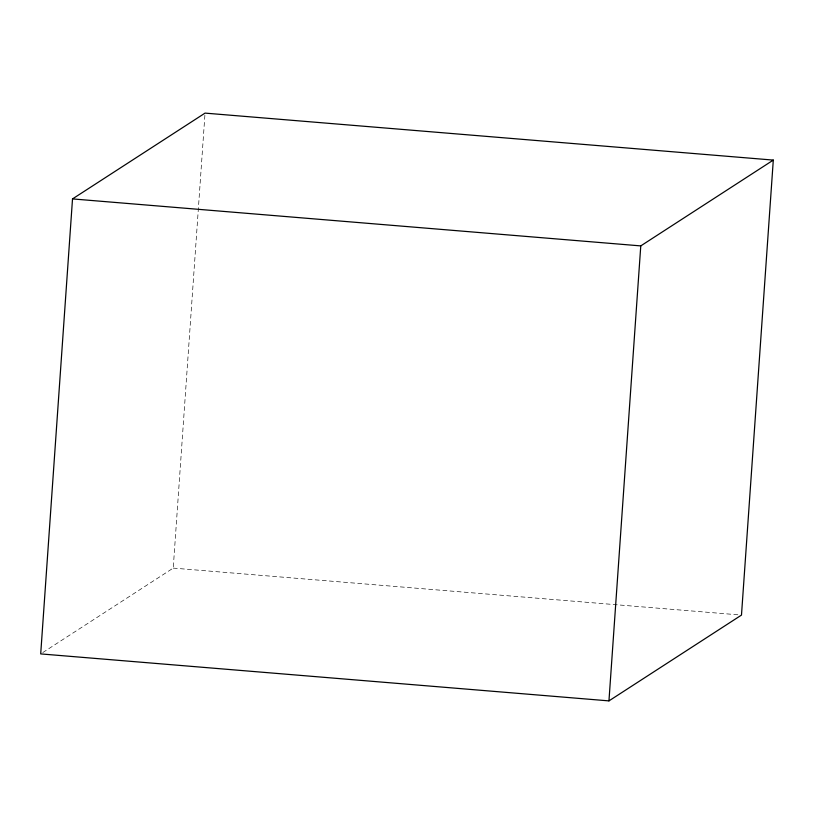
<?xml version="1.0" encoding="UTF-8"?>
<svg xmlns="http://www.w3.org/2000/svg" width="814" height="814" viewBox="0 0 814 814"><rect width="100%" height="100%" fill="white"/><g stroke="black" fill="none" stroke-linecap="round" stroke-linejoin="round"><path stroke-width="0.61" stroke-dasharray="4.07 3.05" d="M42.816 652.533L173.229 568.101L204.955 114.387M173.229 568.101L738.949 614.875"/><path stroke-width="1.22" d="M72.517 198.911L40.7 653.907L608.953 700.885L741.483 615.089L773.3 160.093L205.047 113.115L72.517 198.911L640.771 245.899L773.3 160.093M608.953 700.885L640.771 245.899"/></g></svg>
